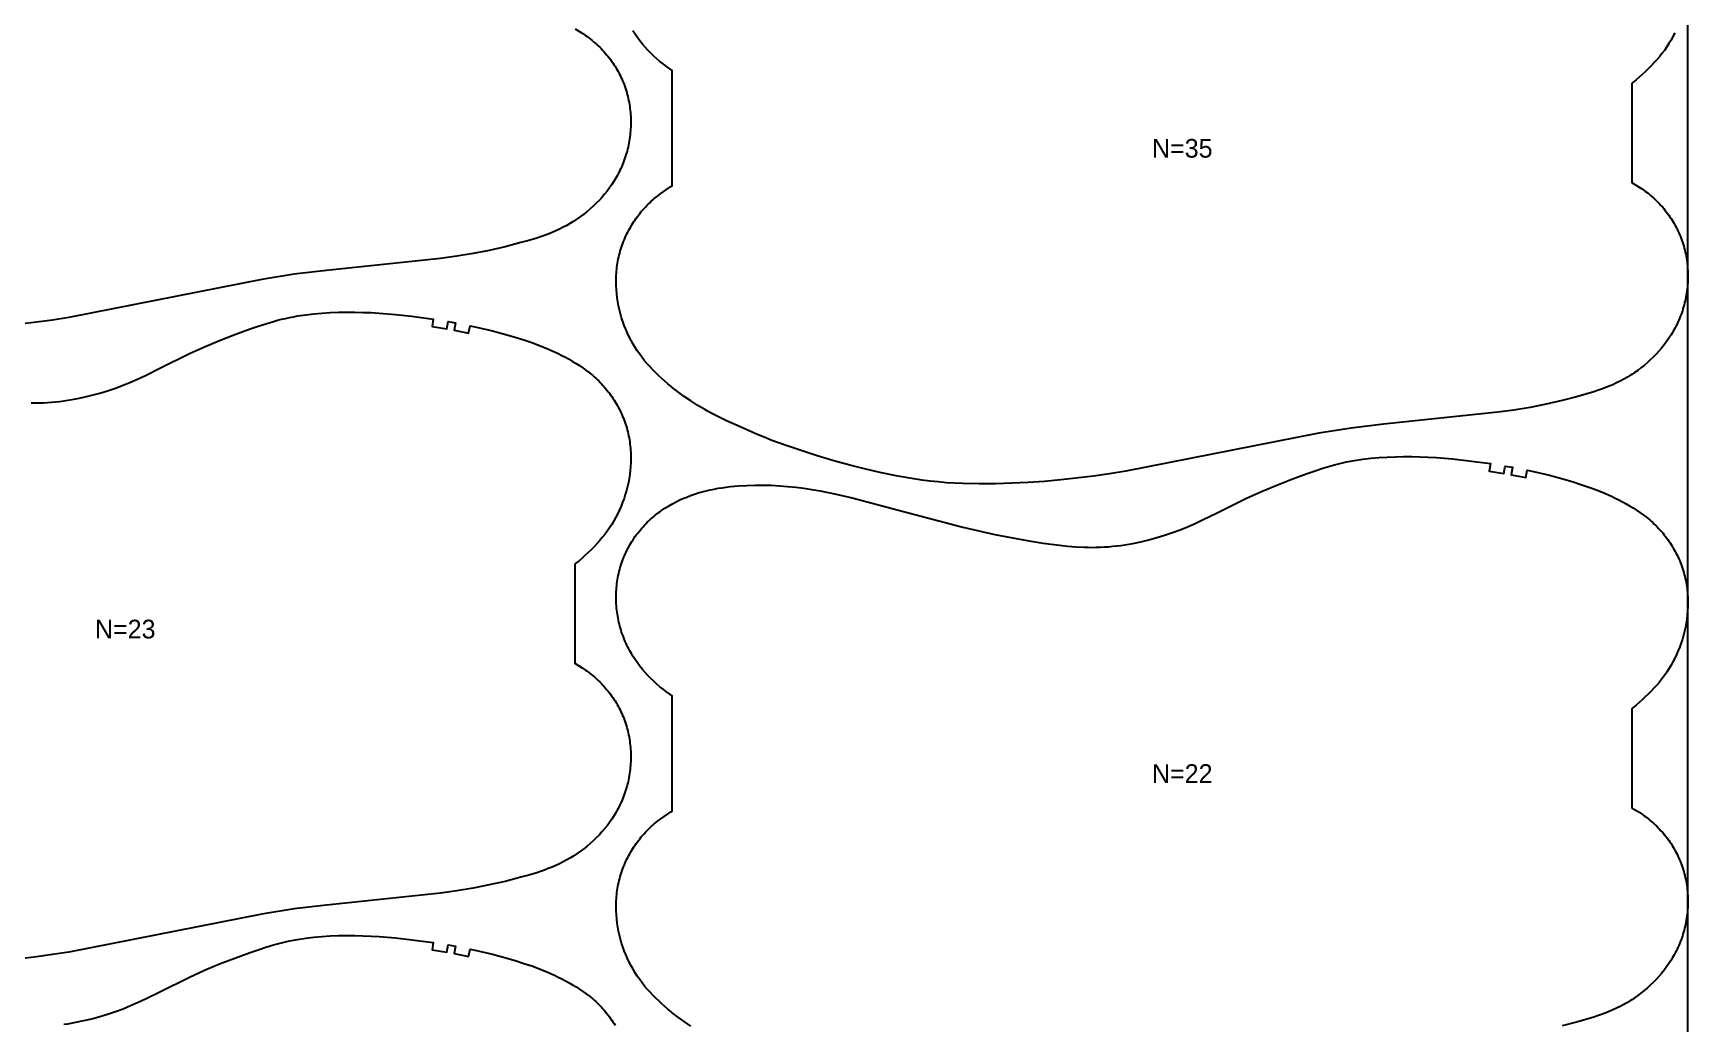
# Model space of a CAD drawing. Header units: inches. Extents: x 0 to 1973, y 0 to 1059.
# Drawn here: x 1531.1 to 1973, y 529.4 to 794.1 of the extents above; entities that cross this region are included whole.
import ezdxf

# ---------------------------------------------------------------- set-up
doc = ezdxf.new("R2010")
doc.units = ezdxf.units.IN

msp = doc.modelspace()

# ---------------------------------------------------------------- linework, layer by layer
at = {"layer": '1'}
msp.add_lwpolyline([(0.5, 0), (1973.0375, 0), (1973.0375, 1058.8082), (0.5, 1058.8082), (0.5, 0)], close=True, dxfattribs=at)
for points in [[(1675.841, 795.2075), (1677.7164, 794.0799), (1678.624, 793.4686), (1679.0695, 793.1512), (1679.5093, 792.826), (1679.9431, 792.493), (1680.3708, 792.1521), (1680.7921, 791.8035), (1681.2069, 791.4472), (1681.6148, 791.0832), (1682.0159, 790.7114), (1682.4098, 790.332), (1682.7963, 789.945), (1683.1754, 789.5507), (1683.5469, 789.1491), (1683.9105, 788.7404), (1684.2661, 788.3247), (1684.6136, 787.9023), (1684.9528, 787.4732), (1685.2835, 787.0376), (1685.6056, 786.5956), (1685.9189, 786.1473), (1686.2232, 785.693), (1686.5184, 785.2328), (1686.8043, 784.7668), (1687.0807, 784.2951), (1687.3475, 783.8179), (1687.6045, 783.3354), (1687.8517, 782.8478), (1688.089, 782.3553), (1688.3164, 781.858), (1688.5339, 781.3563), (1688.7413, 780.8503), (1688.9387, 780.3402), (1689.126, 779.8263), (1689.3032, 779.3088), (1689.4702, 778.788), (1689.627, 778.2639), (1689.7735, 777.7369), (1689.9097, 777.2071), (1690.0356, 776.6748), (1690.1511, 776.1401), (1690.2562, 775.6034), (1690.3508, 775.0648), (1690.435, 774.5246), (1690.5088, 773.9828), (1690.5723, 773.4397), (1690.6254, 772.8955), (1690.6682, 772.3503), (1690.7008, 771.8044), (1690.7232, 771.2579), (1690.7354, 770.7111), (1690.7375, 770.1641), (1690.7295, 769.6171), (1690.7114, 769.0703), (1690.6833, 768.5239), (1690.6452, 767.9781), (1690.5972, 767.433), (1690.5392, 766.8889), (1690.4714, 766.3459), (1690.3937, 765.8042), (1690.3062, 765.2641), (1690.2089, 764.7257), (1690.1018, 764.1891), (1689.9849, 763.6547), (1689.8584, 763.1225), (1689.722, 762.5928), (1689.576, 762.0658), (1689.4204, 761.5416), (1689.255, 761.0204), (1689.0801, 760.5025), (1688.8955, 759.9879), (1688.7014, 759.477), (1688.4977, 758.9698), (1688.2845, 758.4667), (1688.0618, 757.9676), (1687.8298, 757.4729), (1687.5885, 756.9825), (1687.3383, 756.4966), (1687.0792, 756.0152), (1686.8115, 755.5385), (1686.5353, 755.0666), (1686.2507, 754.5995), (1685.6572, 753.6803), (1685.0325, 752.7817), (1684.3777, 751.9045), (1683.6944, 751.0495), (1682.9837, 750.2174), (1682.2467, 749.4089), (1681.4842, 748.6246), (1680.6973, 747.8649), (1679.8867, 747.1305), (1679.0534, 746.422), (1678.1984, 745.74), (1677.3224, 745.0849), (1676.4266, 744.4574), (1675.7375, 744.0054), (1675.512, 743.8575), (1674.5798, 743.2851), (1673.631, 742.7402), (1672.667, 742.2228), (1671.6887, 741.7328), (1670.6975, 741.2702), (1669.6944, 740.8351), (1668.6805, 740.4269), (1667.6572, 740.0434), (1666.6254, 739.6821), (1665.5865, 739.3404), (1663.4917, 738.7055), (1661.3821, 738.1177), (1657.143, 737.0301), (1652.8787, 736.0556), (1648.5871, 735.2022), (1644.2712, 734.4819), (1639.9358, 733.896), (1609.474, 730.6943), (1601.4903, 729.753), (1600.7841, 729.6697), (1592.1448, 728.2774), (1540.628, 718.1354), (1536.3073, 717.4465), (1531.9741, 716.8366), (1523.2835, 715.8119)], [(1969.5498, 794.1801), (1969.0524, 793.2057), (1968.5231, 792.249), (1967.9621, 791.3113), (1967.3694, 790.394), (1966.7455, 789.4981), (1966.092, 788.6233), (1965.4111, 787.7691), (1964.7047, 786.9347), (1963.975, 786.1197), (1963.224, 785.3234), (1962.4538, 784.5451), (1961.6664, 783.7843), (1960.8636, 783.0403), (1960.0465, 782.3127), (1959.2157, 781.601), (1958.372, 780.9047), (1958.0375, 780.6429), (1958.0375, 754.1698), (1958.141, 754.1145), (1958.141, 754.1145), (1960.0164, 752.9869), (1960.924, 752.3756), (1961.3695, 752.0582), (1961.8093, 751.733), (1962.2431, 751.4), (1962.6708, 751.0591), (1963.0921, 750.7105), (1963.5069, 750.3542), (1963.9148, 749.9902), (1964.3159, 749.6184), (1964.7098, 749.239), (1965.0963, 748.852), (1965.4754, 748.4577), (1965.8469, 748.0561), (1966.2105, 747.6474), (1966.5661, 747.2317), (1966.9136, 746.8093), (1967.2528, 746.3802), (1967.5835, 745.9446), (1967.9056, 745.5026), (1968.2189, 745.0543), (1968.5232, 744.6), (1968.8184, 744.1398), (1969.1043, 743.6738), (1969.3807, 743.2021), (1969.6475, 742.7249), (1969.9045, 742.2424), (1970.1517, 741.7548), (1970.389, 741.2623), (1970.6164, 740.765), (1970.8339, 740.2633), (1971.0413, 739.7573), (1971.2387, 739.2472), (1971.426, 738.7333), (1971.6032, 738.2158), (1971.7702, 737.695), (1971.927, 737.1709), (1972.0735, 736.6439), (1972.2097, 736.1141), (1972.3356, 735.5818), (1972.4511, 735.0471), (1972.5562, 734.5104), (1972.6508, 733.9718), (1972.735, 733.4316), (1972.8088, 732.8898), (1972.8723, 732.3467), (1972.9254, 731.8025), (1972.9682, 731.2573), (1973.0008, 730.7114), (1973.0232, 730.1649), (1973.0354, 729.6181), (1973.0375, 729.0711), (1973.0295, 728.5241), (1973.0114, 727.9773), (1972.9833, 727.4309), (1972.9452, 726.8851), (1972.8972, 726.34), (1972.8392, 725.7959), (1972.7714, 725.2529), (1972.6937, 724.7112), (1972.6062, 724.1711), (1972.5089, 723.6327), (1972.4018, 723.0961), (1972.2849, 722.5617), (1972.1584, 722.0295), (1972.022, 721.4998), (1971.876, 720.9728), (1971.7204, 720.4486), (1971.555, 719.9274), (1971.3801, 719.4095), (1971.1955, 718.8949), (1971.0014, 718.384), (1970.7977, 717.8768), (1970.5845, 717.3737), (1970.3618, 716.8746), (1970.1298, 716.3799), (1969.8885, 715.8895), (1969.6383, 715.4036), (1969.3792, 714.9222), (1969.1115, 714.4455), (1968.8353, 713.9736), (1968.5507, 713.5065), (1967.9572, 712.5873), (1967.3325, 711.6887), (1966.6777, 710.8115), (1965.9944, 709.9565), (1965.2837, 709.1244), (1964.5467, 708.3159), (1963.7842, 707.5316), (1962.9973, 706.7719), (1962.1867, 706.0375), (1961.3534, 705.329), (1960.4984, 704.647), (1959.6224, 703.9919), (1958.7266, 703.3644), (1958.0375, 702.9124), (1957.812, 702.7645), (1956.8798, 702.1921), (1955.931, 701.6472), (1954.967, 701.1298), (1953.9887, 700.6398), (1952.9975, 700.1772), (1951.9944, 699.7421), (1950.9805, 699.3339), (1949.9572, 698.9504), (1948.9254, 698.5891), (1947.8865, 698.2474), (1945.7917, 697.6125), (1943.6821, 697.0247), (1939.443, 695.9371), (1935.1787, 694.9626), (1930.8871, 694.1092), (1926.5712, 693.3889), (1922.2358, 692.803), (1891.774, 689.6013), (1883.7903, 688.66), (1883.0841, 688.5767), (1874.4448, 687.1844), (1822.928, 677.0424), (1818.6073, 676.3535), (1814.2741, 675.7436), (1805.5835, 674.7189), (1801.225, 674.3341), (1796.8594, 674.0379), (1792.4893, 673.8248), (1788.1155, 673.696), (1783.7396, 673.66), (1779.3653, 673.7497), (1777.1802, 673.8532), (1774.9975, 673.9989), (1772.8182, 674.1879), (1770.6433, 674.4214), (1768.4735, 674.6996), (1766.3093, 675.0198), (1761.9985, 675.7718), (1757.7122, 676.6504), (1753.4488, 677.6343), (1749.2068, 678.7072), (1744.9881, 679.867), (1740.51, 681.1988), (1732.4648, 683.8023), (1730.4027, 684.5325), (1728.3562, 685.3025), (1726.3277, 686.1181), (1724.3136, 686.97), (1720.5115, 688.66), (1716.313, 690.5261), (1714.3375, 691.4651), (1712.3889, 692.4558), (1711.4275, 692.9758), (1710.4753, 693.5126), (1708.5983, 694.6346), (1706.758, 695.8174), (1704.9544, 697.0567), (1703.1886, 698.3493), (1701.8, 699.4359), (1701.4655, 699.6977), (1700.6218, 700.394), (1699.791, 701.1057), (1698.9739, 701.8333), (1698.1711, 702.5773), (1697.3837, 703.3381), (1696.6135, 704.1164), (1695.8625, 704.9127), (1695.1328, 705.7277), (1694.4264, 706.562), (1693.7455, 707.4163), (1693.092, 708.291), (1692.4681, 709.187), (1691.8754, 710.1043), (1691.3144, 711.042), (1690.7851, 711.9987), (1690.2877, 712.973), (1689.8222, 713.9636), (1689.3887, 714.969), (1688.9873, 715.9878), (1688.618, 717.0188), (1688.2811, 718.0605), (1687.977, 719.1119), (1687.7064, 720.1721), (1687.4699, 721.2401), (1687.268, 722.315), (1687.1014, 723.3957), (1686.9708, 724.4814), (1686.8765, 725.571), (1686.8194, 726.6635), (1686.8, 727.7576), (1686.8046, 728.3046), (1686.8188, 728.8515), (1686.8428, 729.398), (1686.8765, 729.9439), (1686.9201, 730.4891), (1686.9737, 731.0332), (1687.0372, 731.5762), (1687.1108, 732.1179), (1687.1946, 732.658), (1687.2886, 733.1964), (1687.3929, 733.7329), (1687.5076, 734.2673), (1687.6327, 734.7994), (1687.7682, 735.329), (1687.9139, 735.8559), (1688.0698, 736.38), (1688.2358, 736.901), (1688.4119, 737.4188), (1688.5978, 737.9331), (1688.7935, 738.4439), (1688.999, 738.9509), (1689.2142, 739.4539), (1689.4389, 739.9527), (1689.6731, 740.4472), (1689.9167, 740.9372), (1690.1696, 741.4224), (1690.4317, 741.9027), (1690.7029, 742.378), (1690.9831, 742.8479), (1691.2723, 743.3124), (1691.5702, 743.7714), (1691.8767, 744.2246), (1692.1917, 744.672), (1692.5151, 745.1133), (1692.8466, 745.5484), (1693.1862, 745.9773), (1693.5338, 746.3996), (1693.8891, 746.8153), (1694.2521, 747.2243), (1694.6227, 747.6263), (1695.0006, 748.0213), (1695.3857, 748.409), (1695.7779, 748.7894), (1696.1771, 749.1623), (1696.5831, 749.5275), (1696.9957, 749.8853), (1697.8394, 750.5789), (1698.7062, 751.2446), (1699.5939, 751.8835), (1700.5004, 752.4971), (1701.4236, 753.0866), (1701.8, 753.3141), (1701.8, 784.1194), (1701.1109, 784.5714), (1700.2151, 785.199), (1699.3391, 785.854), (1698.4841, 786.536), (1697.6508, 787.2445), (1696.8402, 787.9789), (1696.0533, 788.7386), (1695.2908, 789.523), (1694.5538, 790.3315), (1693.8431, 791.1635), (1693.1598, 792.0185), (1692.5051, 792.8957), (1691.8803, 793.7943), (1691.2868, 794.7135)], [(1530.5536, 695.32), (1531.6468, 695.3115), (1532.74, 695.3247), (1533.833, 695.3597), (1534.9253, 695.416), (1536.0164, 695.4933), (1537.106, 695.5913), (1538.1937, 695.7096), (1539.2789, 695.8479), (1540.3614, 696.0058), (1542.5167, 696.3788), (1544.6582, 696.8246), (1546.7848, 697.3387), (1548.8954, 697.9167), (1550.9887, 698.555), (1553.0625, 699.2536), (1555.1141, 700.0132), (1557.141, 700.8346), (1559.1421, 701.7161), (1561.122, 702.6455), (1564.9791, 704.5542), (1572.888, 708.468), (1576.8764, 710.2669), (1580.913, 711.9561), (1584.9869, 713.5508), (1589.0954, 715.0571), (1591.1631, 715.7755), (1593.2427, 716.4571), (1595.3372, 717.0864), (1596.3911, 717.3766), (1597.4499, 717.6478), (1598.5139, 717.8986), (1599.5828, 718.1291), (1600.656, 718.3398), (1601.7331, 718.5314), (1603.8969, 718.8589), (1606.0702, 719.1161), (1608.2495, 719.3078), (1610.433, 719.4402), (1612.6193, 719.5201), (1614.807, 719.5542), (1616.995, 719.5481), (1619.1823, 719.5026), (1621.3683, 719.4176), (1623.5523, 719.2927), (1627.9124, 718.9295), (1632.2615, 718.4449), (1637.9751, 717.6698), (1637.68, 715.6917), (1641.5918, 715.0695), (1641.9254, 717.0415), (1643.8956, 716.6971), (1643.5402, 714.7289), (1647.4169, 713.979), (1647.8227, 715.9374), (1649.5201, 715.5747), (1653.7766, 714.5633), (1657.9995, 713.4157), (1660.0971, 712.7911), (1662.1822, 712.1271), (1664.2513, 711.417), (1666.3012, 710.6542), (1668.328, 709.8324), (1670.3275, 708.9461), (1671.3156, 708.4771), (1672.2951, 707.99), (1673.2655, 707.4841), (1674.2261, 706.9589), (1675.1762, 706.4134), (1676.1139, 705.8466), (1677.0371, 705.2571), (1677.9436, 704.6435), (1678.8313, 704.0046), (1679.6981, 703.3389), (1680.5418, 702.6453), (1680.9544, 702.2876), (1681.3604, 701.9223), (1681.7596, 701.5494), (1682.1518, 701.1691), (1682.5369, 700.7813), (1682.9148, 700.3864), (1683.2854, 699.9843), (1683.6484, 699.5754), (1684.0037, 699.1596), (1684.3513, 698.7373), (1684.6909, 698.3085), (1685.0224, 697.8733), (1685.3458, 697.432), (1685.6608, 696.9846), (1685.9673, 696.5314), (1686.2652, 696.0725), (1686.5544, 695.6079), (1686.8346, 695.138), (1687.1058, 694.6627), (1687.3679, 694.1824), (1687.6208, 693.6972), (1687.8644, 693.2072), (1688.0986, 692.7127), (1688.3233, 692.2139), (1688.5385, 691.7109), (1688.744, 691.2039), (1688.9397, 690.6931), (1689.1256, 690.1788), (1689.3017, 689.661), (1689.4677, 689.14), (1689.6236, 688.6159), (1689.7693, 688.089), (1689.9048, 687.5594), (1690.0299, 687.0273), (1690.1446, 686.493), (1690.2489, 685.9565), (1690.3429, 685.4181), (1690.4267, 684.8779), (1690.5003, 684.3363), (1690.5638, 683.7933), (1690.6174, 683.2491), (1690.661, 682.704), (1690.6947, 682.158), (1690.7187, 681.6116), (1690.7329, 681.0647), (1690.7375, 680.5176), (1690.7181, 679.4236), (1690.661, 678.331), (1690.5668, 677.2414), (1690.4361, 676.1557), (1690.2695, 675.075), (1690.0676, 674.0001), (1689.8311, 672.9321), (1689.5605, 671.8719), (1689.2564, 670.8205), (1688.9195, 669.7788), (1688.5502, 668.7479), (1688.1488, 667.729), (1687.7153, 666.7236), (1687.2498, 665.7331), (1686.7524, 664.7587), (1686.2231, 663.802), (1685.6621, 662.8643), (1685.0694, 661.947), (1684.4455, 661.0511), (1683.792, 660.1763), (1683.1111, 659.3221), (1682.4047, 658.4877), (1681.675, 657.6727), (1680.924, 656.8764), (1680.1538, 656.0981), (1679.3664, 655.3373), (1678.5636, 654.5933), (1677.7465, 653.8657), (1676.9157, 653.154), (1676.072, 652.4577), (1675.7375, 652.1959), (1675.7375, 625.7228), (1675.841, 625.6675), (1675.841, 625.6675), (1677.7164, 624.5399), (1678.624, 623.9286), (1679.0695, 623.6112), (1679.5093, 623.286), (1679.9431, 622.953), (1680.3708, 622.6121), (1680.7921, 622.2635), (1681.2069, 621.9072), (1681.6148, 621.5432), (1682.0159, 621.1714), (1682.4098, 620.792), (1682.7963, 620.405), (1683.1754, 620.0107), (1683.5469, 619.6091), (1683.9105, 619.2004), (1684.2661, 618.7847), (1684.6136, 618.3623), (1684.9528, 617.9332), (1685.2835, 617.4976), (1685.6056, 617.0556), (1685.9189, 616.6073), (1686.2232, 616.153), (1686.5184, 615.6928), (1686.8043, 615.2268), (1687.0807, 614.7551), (1687.3475, 614.2779), (1687.6045, 613.7954), (1687.8517, 613.3078), (1688.089, 612.8153), (1688.3164, 612.318), (1688.5339, 611.8163), (1688.7413, 611.3103), (1688.9387, 610.8002), (1689.126, 610.2863), (1689.3032, 609.7688), (1689.4702, 609.248), (1689.627, 608.7239), (1689.7735, 608.1969), (1689.9097, 607.6671), (1690.0356, 607.1348), (1690.1511, 606.6001), (1690.2562, 606.0634), (1690.3508, 605.5248), (1690.435, 604.9846), (1690.5088, 604.4428), (1690.5723, 603.8997), (1690.6254, 603.3555), (1690.6682, 602.8103), (1690.7008, 602.2644), (1690.7232, 601.7179), (1690.7354, 601.1711), (1690.7375, 600.6241), (1690.7295, 600.0771), (1690.7114, 599.5303), (1690.6833, 598.9839), (1690.6452, 598.4381), (1690.5972, 597.893), (1690.5392, 597.3489), (1690.4714, 596.8059), (1690.3937, 596.2642), (1690.3062, 595.7241), (1690.2089, 595.1857), (1690.1018, 594.6491), (1689.9849, 594.1147), (1689.8584, 593.5825), (1689.722, 593.0528), (1689.576, 592.5258), (1689.4204, 592.0016), (1689.255, 591.4804), (1689.0801, 590.9625), (1688.8955, 590.4479), (1688.7014, 589.937), (1688.4977, 589.4298), (1688.2845, 588.9267), (1688.0618, 588.4276), (1687.8298, 587.9329), (1687.5885, 587.4425), (1687.3383, 586.9566), (1687.0792, 586.4752), (1686.8115, 585.9985), (1686.5353, 585.5266), (1686.2507, 585.0595), (1685.6572, 584.1403), (1685.0325, 583.2417), (1684.3777, 582.3645), (1683.6944, 581.5095), (1682.9837, 580.6774), (1682.2467, 579.8689), (1681.4842, 579.0846), (1680.6973, 578.3249), (1679.8867, 577.5905), (1679.0534, 576.882), (1678.1984, 576.2), (1677.3224, 575.5449), (1676.4266, 574.9174), (1675.7375, 574.4654), (1675.512, 574.3175), (1674.5798, 573.7451), (1673.631, 573.2002), (1672.667, 572.6828), (1671.6887, 572.1928), (1670.6975, 571.7302), (1669.6944, 571.2951), (1668.6805, 570.8869), (1667.6572, 570.5034), (1666.6254, 570.1421), (1665.5865, 569.8004), (1663.4917, 569.1655), (1661.3821, 568.5777), (1657.143, 567.4901), (1652.8787, 566.5156), (1648.5871, 565.6622), (1644.2712, 564.9419), (1639.9358, 564.356), (1609.474, 561.1543), (1601.4903, 560.213), (1600.7841, 560.1297), (1592.1448, 558.7374), (1540.628, 548.5954), (1536.3073, 547.9065), (1531.9741, 547.2966), (1523.2835, 546.2719)], [(1706.758, 528.7774), (1704.9544, 530.0167), (1703.1886, 531.3093), (1701.8, 532.3959), (1701.4655, 532.6577), (1700.6218, 533.354), (1699.791, 534.0657), (1698.9739, 534.7933), (1698.1711, 535.5373), (1697.3837, 536.2981), (1696.6135, 537.0764), (1695.8625, 537.8727), (1695.1328, 538.6877), (1694.4264, 539.522), (1693.7455, 540.3763), (1693.092, 541.251), (1692.4681, 542.147), (1691.8754, 543.0643), (1691.3144, 544.002), (1690.7851, 544.9587), (1690.2877, 545.933), (1689.8222, 546.9236), (1689.3887, 547.929), (1688.9873, 548.9478), (1688.618, 549.9788), (1688.2811, 551.0205), (1687.977, 552.0719), (1687.7064, 553.1321), (1687.4699, 554.2001), (1687.268, 555.275), (1687.1014, 556.3557), (1686.9708, 557.4414), (1686.8765, 558.531), (1686.8194, 559.6235), (1686.8, 560.7176), (1686.8046, 561.2646), (1686.8188, 561.8115), (1686.8428, 562.358), (1686.8765, 562.9039), (1686.9201, 563.4491), (1686.9737, 563.9932), (1687.0372, 564.5362), (1687.1108, 565.0779), (1687.1946, 565.618), (1687.2886, 566.1564), (1687.3929, 566.6929), (1687.5076, 567.2273), (1687.6327, 567.7594), (1687.7682, 568.289), (1687.9139, 568.8159), (1688.0698, 569.34), (1688.2358, 569.861), (1688.4119, 570.3788), (1688.5978, 570.8931), (1688.7935, 571.4039), (1688.999, 571.9109), (1689.2142, 572.4139), (1689.4389, 572.9127), (1689.6731, 573.4072), (1689.9167, 573.8972), (1690.1696, 574.3824), (1690.4317, 574.8627), (1690.7029, 575.338), (1690.9831, 575.8079), (1691.2723, 576.2724), (1691.5702, 576.7314), (1691.8767, 577.1846), (1692.1917, 577.632), (1692.5151, 578.0733), (1692.8466, 578.5084), (1693.1862, 578.9373), (1693.5338, 579.3596), (1693.8891, 579.7753), (1694.2521, 580.1843), (1694.6227, 580.5863), (1695.0006, 580.9813), (1695.3857, 581.369), (1695.7779, 581.7494), (1696.1771, 582.1223), (1696.5831, 582.4875), (1696.9957, 582.8453), (1697.8394, 583.5389), (1698.7062, 584.2046), (1699.5939, 584.8435), (1700.5004, 585.4571), (1701.4236, 586.0466), (1701.8, 586.2741), (1701.8, 617.0794), (1701.1109, 617.5314), (1700.2151, 618.159), (1699.3391, 618.814), (1698.4841, 619.496), (1697.6508, 620.2045), (1696.8402, 620.9389), (1696.0533, 621.6986), (1695.2908, 622.483), (1694.5538, 623.2915), (1693.8431, 624.1235), (1693.1598, 624.9785), (1692.5051, 625.8557), (1691.8803, 626.7543), (1691.2868, 627.6735), (1691.0023, 628.1406), (1690.726, 628.6125), (1690.4583, 629.0892), (1690.1992, 629.5706), (1689.949, 630.0565), (1689.7078, 630.5469), (1689.4757, 631.0417), (1689.253, 631.5407), (1689.0398, 632.0438), (1688.8361, 632.551), (1688.642, 633.0619), (1688.4574, 633.5765), (1688.2825, 634.0944), (1688.1171, 634.6156), (1687.9615, 635.1398), (1687.8155, 635.6668), (1687.6791, 636.1965), (1687.5526, 636.7287), (1687.4357, 637.2632), (1687.3286, 637.7997), (1687.2313, 638.3381), (1687.1438, 638.8783), (1687.0661, 639.4199), (1686.9983, 639.9629), (1686.9403, 640.507), (1686.8923, 641.0521), (1686.8542, 641.5979), (1686.8261, 642.1443), (1686.808, 642.6911), (1686.8, 643.2381), (1686.8021, 643.7851), (1686.8143, 644.332), (1686.8367, 644.8784), (1686.8693, 645.4243), (1686.9121, 645.9695), (1686.9652, 646.5137), (1687.0287, 647.0568), (1687.1025, 647.5986), (1687.1867, 648.1389), (1687.2813, 648.6775), (1687.3864, 649.2142), (1687.5019, 649.7488), (1687.6278, 650.2811), (1687.764, 650.8109), (1687.9105, 651.3379), (1688.0673, 651.862), (1688.2343, 652.3829), (1688.4115, 652.9004), (1688.5988, 653.4142), (1688.7962, 653.9243), (1689.0036, 654.4303), (1689.2211, 654.932), (1689.4485, 655.4293), (1689.6858, 655.9218), (1689.933, 656.4095), (1690.19, 656.892), (1690.4568, 657.3691), (1690.7332, 657.8408), (1691.0191, 658.3068), (1691.3143, 658.7671), (1691.6186, 659.2214), (1691.9319, 659.6696), (1692.254, 660.1116), (1692.5847, 660.5472), (1692.9239, 660.9763), (1693.2714, 661.3988), (1693.627, 661.8144), (1693.9906, 662.2231), (1694.3621, 662.6247), (1694.7412, 663.019), (1695.1277, 663.406), (1695.5216, 663.7854), (1695.9227, 664.1572), (1696.3306, 664.5212), (1696.7454, 664.8776), (1697.1667, 665.2262), (1697.5944, 665.567), (1698.0282, 665.9), (1698.468, 666.2252), (1698.9135, 666.5426), (1699.8211, 667.1539), (1700.7493, 667.7336), (1701.6965, 668.2815), (1702.6612, 668.7975), (1703.6418, 669.2816), (1704.6371, 669.7342), (1705.6459, 670.1559), (1706.667, 670.5472), (1707.6992, 670.9087), (1708.7413, 671.2409), (1709.7921, 671.5445), (1710.8505, 671.8199), (1711.9153, 672.068), (1712.9859, 672.2898), (1714.0614, 672.4867), (1715.1413, 672.6602), (1716.2249, 672.8115), (1717.3116, 672.9419), (1719.4912, 673.1458), (1721.6755, 673.2809), (1723.8621, 673.3503), (1726.0495, 673.3553), (1728.2358, 673.2972), (1730.4197, 673.1779), (1732.6002, 673.0018), (1734.7763, 672.7734), (1736.9473, 672.4977), (1739.1123, 672.1783), (1741.2701, 671.8154), (1743.4197, 671.408), (1745.5598, 670.9553), (1749.812, 669.9275), (1764.8881, 665.9612), (1779.4342, 662.1343), (1783.6909, 661.1212), (1787.965, 660.1834), (1792.2559, 659.3269), (1796.5617, 658.5494), (1800.8812, 657.8545), (1805.2185, 657.2774), (1807.3952, 657.0474), (1809.5763, 656.8696), (1811.7607, 656.756), (1812.8536, 656.727), (1813.9468, 656.7185), (1815.04, 656.7317), (1816.133, 656.7667), (1817.2253, 656.823), (1818.3164, 656.9003), (1819.406, 656.9983), (1820.4937, 657.1166), (1821.5789, 657.2549), (1822.6614, 657.4128), (1824.8167, 657.7858), (1826.9582, 658.2316), (1829.0848, 658.7457), (1831.1954, 659.3237), (1833.2887, 659.962), (1835.3625, 660.6606), (1837.4141, 661.4202), (1839.441, 662.2416), (1841.4421, 663.1231), (1843.422, 664.0525), (1847.2791, 665.9612), (1855.188, 669.875), (1859.1764, 671.6739), (1863.213, 673.3631), (1867.2869, 674.9578), (1871.3954, 676.4641), (1873.4631, 677.1825), (1875.5427, 677.8641), (1877.6372, 678.4934), (1878.6911, 678.7836), (1879.7499, 679.0548), (1880.8139, 679.3056), (1881.8828, 679.5361), (1882.956, 679.7468), (1884.0331, 679.9384), (1886.1969, 680.2659), (1888.3702, 680.5231), (1890.5495, 680.7148), (1892.733, 680.8472), (1894.9193, 680.9271), (1897.107, 680.9612), (1899.295, 680.9551), (1901.4823, 680.9096), (1903.6683, 680.8246), (1905.8523, 680.6997), (1910.2124, 680.3365), (1914.5615, 679.8519), (1920.2751, 679.0768), (1919.98, 677.0987), (1923.8918, 676.4765), (1924.2254, 678.4485), (1926.1956, 678.1041), (1925.8402, 676.1359), (1929.7169, 675.386), (1930.1227, 677.3444), (1931.8201, 676.9817), (1936.0766, 675.9703), (1940.2995, 674.8227), (1942.3971, 674.1981), (1944.4822, 673.5341), (1946.5513, 672.824), (1948.6012, 672.0612), (1950.628, 671.2394), (1952.6275, 670.3531), (1953.6156, 669.8841), (1954.5951, 669.397), (1955.5655, 668.8911), (1956.5261, 668.3659), (1957.4762, 667.8204), (1958.4139, 667.2536), (1959.3371, 666.6641), (1960.2436, 666.0505), (1961.1313, 665.4116), (1961.9981, 664.7459), (1962.8418, 664.0523), (1963.2544, 663.6946), (1963.6604, 663.3293), (1964.0596, 662.9564), (1964.4518, 662.5761), (1964.8369, 662.1883), (1965.2148, 661.7934), (1965.5854, 661.3913), (1965.9484, 660.9824), (1966.3037, 660.5666), (1966.6513, 660.1443), (1966.9909, 659.7155), (1967.3224, 659.2803), (1967.6458, 658.839), (1967.9608, 658.3916), (1968.2673, 657.9384), (1968.5652, 657.4795), (1968.8544, 657.0149), (1969.1346, 656.545), (1969.4058, 656.0697), (1969.6679, 655.5894), (1969.9208, 655.1042), (1970.1644, 654.6142), (1970.3986, 654.1197), (1970.6233, 653.6209), (1970.8385, 653.1179), (1971.044, 652.6109), (1971.2397, 652.1001), (1971.4256, 651.5858), (1971.6017, 651.068), (1971.7677, 650.547), (1971.9236, 650.0229), (1972.0693, 649.496), (1972.2048, 648.9664), (1972.3299, 648.4343), (1972.4446, 647.9), (1972.5489, 647.3635), (1972.6429, 646.8251), (1972.7267, 646.2849), (1972.8003, 645.7433), (1972.8638, 645.2003), (1972.9174, 644.6561), (1972.961, 644.111), (1972.9947, 643.565), (1973.0187, 643.0186), (1973.0329, 642.4717), (1973.0375, 641.9246), (1973.0181, 640.8306), (1972.961, 639.738), (1972.8668, 638.6484), (1972.7361, 637.5627), (1972.5695, 636.482), (1972.3676, 635.4071), (1972.1311, 634.3391), (1971.8605, 633.2789), (1971.5564, 632.2275), (1971.2195, 631.1858), (1970.8502, 630.1549), (1970.4488, 629.136), (1970.0153, 628.1306), (1969.5498, 627.1401), (1969.0524, 626.1657), (1968.5231, 625.209), (1967.9621, 624.2713), (1967.3694, 623.354), (1966.7455, 622.4581), (1966.092, 621.5833), (1965.4111, 620.7291), (1964.7047, 619.8947), (1963.975, 619.0797), (1963.224, 618.2834), (1962.4538, 617.5051), (1961.6664, 616.7443), (1960.8636, 616.0003), (1960.0465, 615.2727), (1959.2157, 614.561), (1958.372, 613.8647), (1958.0375, 613.6029), (1958.0375, 587.1298), (1958.141, 587.0745), (1958.141, 587.0745), (1960.0164, 585.9469), (1960.924, 585.3356), (1961.3695, 585.0182), (1961.8093, 584.693), (1962.2431, 584.36), (1962.6708, 584.0191), (1963.0921, 583.6705), (1963.5069, 583.3142), (1963.9148, 582.9502), (1964.3159, 582.5784), (1964.7098, 582.199), (1965.0963, 581.812), (1965.4754, 581.4177), (1965.8469, 581.0161), (1966.2105, 580.6074), (1966.5661, 580.1917), (1966.9136, 579.7693), (1967.2528, 579.3402), (1967.5835, 578.9046), (1967.9056, 578.4626), (1968.2189, 578.0143), (1968.5232, 577.56), (1968.8184, 577.0998), (1969.1043, 576.6338), (1969.3807, 576.1621), (1969.6475, 575.6849), (1969.9045, 575.2024), (1970.1517, 574.7148), (1970.389, 574.2223), (1970.6164, 573.725), (1970.8339, 573.2233), (1971.0413, 572.7173), (1971.2387, 572.2072), (1971.426, 571.6933), (1971.6032, 571.1758), (1971.7702, 570.655), (1971.927, 570.1309), (1972.0735, 569.6039), (1972.2097, 569.0741), (1972.3356, 568.5418), (1972.4511, 568.0071), (1972.5562, 567.4704), (1972.6508, 566.9318), (1972.735, 566.3916), (1972.8088, 565.8498), (1972.8723, 565.3067), (1972.9254, 564.7625), (1972.9682, 564.2173), (1973.0008, 563.6714), (1973.0232, 563.1249), (1973.0354, 562.5781), (1973.0375, 562.0311), (1973.0295, 561.4841), (1973.0114, 560.9373), (1972.9833, 560.3909), (1972.9452, 559.8451), (1972.8972, 559.3), (1972.8392, 558.7559), (1972.7714, 558.2129), (1972.6937, 557.6712), (1972.6062, 557.1311), (1972.5089, 556.5927), (1972.4018, 556.0561), (1972.2849, 555.5217), (1972.1584, 554.9895), (1972.022, 554.4598), (1971.876, 553.9328), (1971.7204, 553.4086), (1971.555, 552.8874), (1971.3801, 552.3695), (1971.1955, 551.8549), (1971.0014, 551.344), (1970.7977, 550.8368), (1970.5845, 550.3337), (1970.3618, 549.8346), (1970.1298, 549.3399), (1969.8885, 548.8495), (1969.6383, 548.3636), (1969.3792, 547.8822), (1969.1115, 547.4055), (1968.8353, 546.9336), (1968.5507, 546.4665), (1967.9572, 545.5473), (1967.3325, 544.6487), (1966.6777, 543.7715), (1965.9944, 542.9165), (1965.2837, 542.0844), (1964.5467, 541.2759), (1963.7842, 540.4916), (1962.9973, 539.7319), (1962.1867, 538.9975), (1961.3534, 538.289), (1960.4984, 537.607), (1959.6224, 536.9519), (1958.7266, 536.3244), (1958.0375, 535.8724), (1957.812, 535.7245), (1956.8798, 535.1521), (1955.931, 534.6072), (1954.967, 534.0898), (1953.9887, 533.5998), (1952.9975, 533.1372), (1951.9944, 532.7021), (1950.9805, 532.2939), (1949.9572, 531.9104), (1948.9254, 531.5491), (1947.8865, 531.2074), (1945.7917, 530.5725), (1943.6821, 529.9847), (1939.443, 528.8971)], [(1539.2789, 529.3079), (1540.3614, 529.4658), (1542.5167, 529.8388), (1544.6582, 530.2846), (1546.7848, 530.7987), (1548.8954, 531.3767), (1550.9887, 532.015), (1553.0625, 532.7136), (1555.1141, 533.4732), (1557.141, 534.2946), (1559.1421, 535.1761), (1561.122, 536.1055), (1564.9791, 538.0142), (1572.888, 541.928), (1576.8764, 543.7269), (1580.913, 545.4161), (1584.9869, 547.0108), (1589.0954, 548.5171), (1591.1631, 549.2355), (1593.2427, 549.9171), (1595.3372, 550.5464), (1596.3911, 550.8366), (1597.4499, 551.1078), (1598.5139, 551.3586), (1599.5828, 551.5891), (1600.656, 551.7998), (1601.7331, 551.9914), (1603.8969, 552.3189), (1606.0702, 552.5761), (1608.2495, 552.7678), (1610.433, 552.9002), (1612.6193, 552.9801), (1614.807, 553.0142), (1616.995, 553.0081), (1619.1823, 552.9626), (1621.3683, 552.8776), (1623.5523, 552.7527), (1627.9124, 552.3895), (1632.2615, 551.9049), (1637.9751, 551.1298), (1637.68, 549.1517), (1641.5918, 548.5295), (1641.9254, 550.5015), (1643.8956, 550.1571), (1643.5402, 548.1889), (1647.4169, 547.439), (1647.8227, 549.3974), (1649.5201, 549.0347), (1653.7766, 548.0233), (1657.9995, 546.8757), (1660.0971, 546.2511), (1662.1822, 545.5871), (1664.2513, 544.877), (1666.3012, 544.1142), (1668.328, 543.2924), (1670.3275, 542.4061), (1671.3156, 541.9371), (1672.2951, 541.45), (1673.2655, 540.9441), (1674.2261, 540.4189), (1675.1762, 539.8734), (1676.1139, 539.3066), (1677.0371, 538.7171), (1677.9436, 538.1035), (1678.8313, 537.4646), (1679.6981, 536.7989), (1680.5418, 536.1053), (1680.9544, 535.7476), (1681.3604, 535.3823), (1681.7596, 535.0094), (1682.1518, 534.6291), (1682.5369, 534.2413), (1682.9148, 533.8464), (1683.2854, 533.4443), (1683.6484, 533.0354), (1684.0037, 532.6196), (1684.3513, 532.1973), (1684.6909, 531.7685), (1685.0224, 531.3333), (1685.3458, 530.892), (1685.6608, 530.4446), (1685.9673, 529.9914), (1686.2652, 529.5325), (1686.5544, 529.0679)]]:
    msp.add_lwpolyline(points, dxfattribs=at)

# ---------------------------------------------------------------- texts
for s, p in [('N=35', (1829.9188, 760.8306)), ('N=23', (1547.6188, 632.3836)), ('N=22', (1829.9188, 593.7906))]:
    msp.add_text(s, height=5, dxfattribs=at).set_placement(p)

doc.saveas('drawing.dxf')
